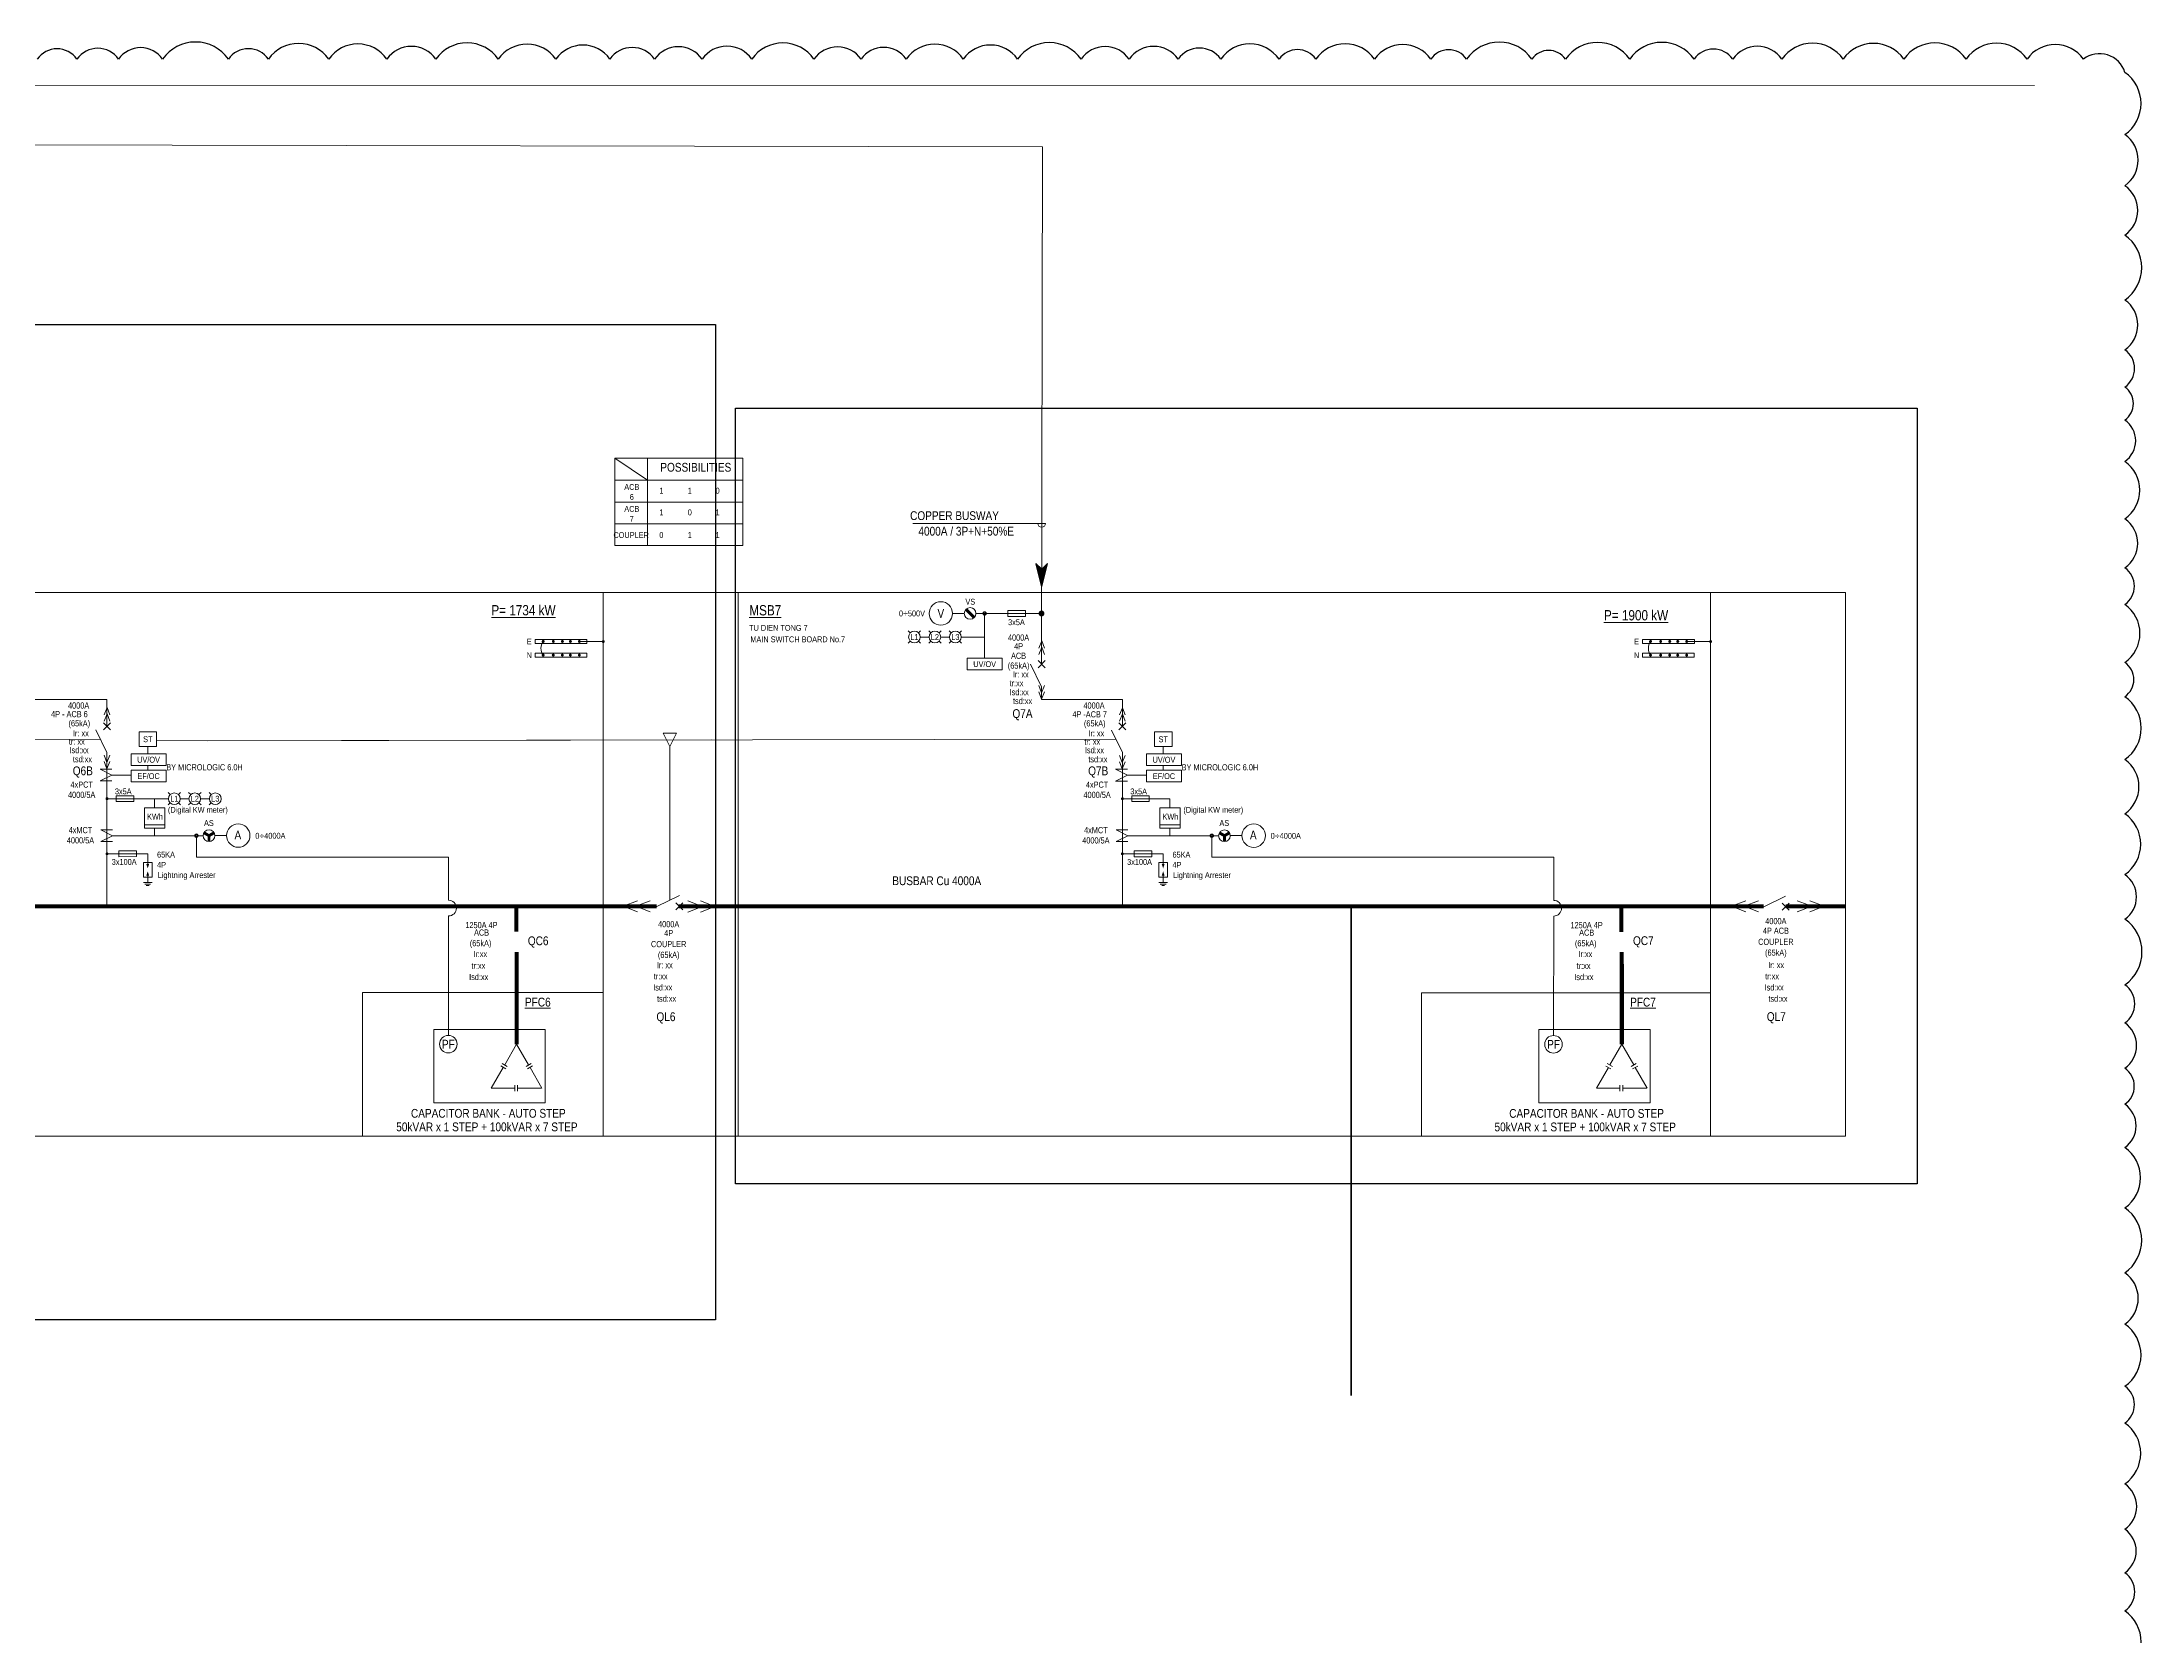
# Model space of a CAD drawing. Header units: millimetres. Extents: x -116965 to 323937, y 291661 to 566926.
# Drawn here: x -54170 to -52039, y 337399 to 339017 of the extents above; entities that cross this region are included whole.
import ezdxf
from ezdxf.enums import TextEntityAlignment as Align

# ---------------------------------------------------------------- set-up
doc = ezdxf.new("R2010")
doc.units = ezdxf.units.MM
doc.layers.get('0').update_dxf_attribs({"lineweight": 18})
doc.layers.add('HV-MV Equipment', color=4, linetype='Continuous', lineweight=9)
doc.styles.add('Hel-Con', font='')
doc.styles.add('VNI-HELVE', font='')
doc.styles.add('VNI-HELVE-CONDENSE', font='')
doc.styles.get('Hel-Con').set_extended_font_data('VNI-Helve-Condense')
doc.styles.get('VNI-HELVE').set_extended_font_data('VNI-Helve-Condense')
doc.styles.get('VNI-HELVE-CONDENSE').set_extended_font_data('VNI-Helve-Condense')

# ---------------------------------------------------------------- blocks, each defined once
blk = doc.blocks.new('$N-mt3')
at = {"linetype": 'Continuous'}
blk.add_hatch(color=0, dxfattribs=at).paths.add_polyline_path([(0.25, 0), (0, 0.25), (1, 0), (0, -0.25)])
at = {"color": 0, "linetype": 'Continuous'}
blk.add_lwpolyline([(0.25, 0), (0, 0.25), (1, 0), (0, -0.25)], close=True, dxfattribs=at)

msp = doc.modelspace()

# ---------------------------------------------------------------- linework, layer by layer
at = {"color": 1, "lineweight": -3}
msp.add_lwpolyline([(-52056.593391, 337362.473432, 0.52056705), (-52056.593391, 337425.683369, 0.52056705), (-52056.593391, 337464.356424, 0.52056705), (-52056.593391, 337508.401754, 0.52056705), (-52056.593391, 337554.498946, 0.52056705), (-52056.593391, 337616.222631, 0.52056705), (-52056.593391, 337653.536595, 0.52056705), (-52056.593391, 337716.573594, 0.52056705), (-52056.593391, 337768.568996, 0.52056705), (-52056.593391, 337834.464562, 0.52056705), (-52056.593391, 337895.548376, 0.52056705), (-52056.593391, 337939.425854, 0.52056705), (-52056.593391, 337976.115206, 0.52056705), (-52056.593391, 338021.972318, 0.52056705), (-52056.593391, 338060.636218, 0.52056705), (-52056.593391, 338127.249986, 0.52056705), (-52056.593391, 338172.331928, 0.52056705), (-52056.593391, 338234.101391, 0.52056705), (-52056.593391, 338289.058106, 0.52056705), (-52056.593391, 338352.790926, 0.52056705), (-52056.593391, 338387.600338, 0.52056705), (-52056.593391, 338446.378988, 0.52056705), (-52056.593391, 338483.418285, 0.52056705), (-52056.593391, 338533.205164, 0.52056705), (-52056.593391, 338591.394806, 0.52056705), (-52056.593391, 338633.382172, 0.52056705), (-52056.593391, 338666.797905, 0.52056705), (-52056.593391, 338704.606269, 0.52056705), (-52056.593391, 338755.10016, 0.52056705), (-52056.593391, 338820.921464, 0.52056705), (-52056.593391, 338871.028788, 0.52056705), (-52056.593391, 338922.90415, 0.52056705), (-52056.593391, 338985.978788, 0.52056705), (-52098.668082, 338999.377591, 0.52056705), (-52155.782455, 338999.377591, 0.52056705), (-52217.66382, 338999.377591, 0.52056705), (-52280.87986, 338999.377591, 0.52056705), (-52342.387881, 338999.377591, 0.52056705), (-52404.527636, 338999.377591, 0.52056705), (-52454.409122, 338999.377591, 0.52056705), (-52493.684409, 338999.377591, 0.52056705), (-52558.980795, 338999.377591, 0.52056705), (-52624.075758, 338999.377591, 0.52056705), (-52658.131363, 338999.377591, 0.52056705), (-52724.4196, 338999.377591, 0.52056705), (-52760.764093, 338999.377591, 0.52056705), (-52817.71977, 338999.377591, 0.52056705), (-52877.382439, 338999.377591, 0.52056705), (-52914.65266, 338999.377591, 0.52056705), (-52973.874845, 338999.377591, 0.52056705), (-53017.023948, 338999.377591, 0.52056705), (-53066.71622, 338999.377591, 0.52056705), (-53115.477677, 338999.377591, 0.52056705), (-53179.930735, 338999.377591, 0.52056705), (-53234.964763, 338999.377591, 0.52056705), (-53292.899066, 338999.377591, 0.52056705), (-53338.687004, 338999.377591, 0.52056705), (-53386.446436, 338999.377591, 0.52056705), (-53449.456986, 338999.377591, 0.52056705), (-53499.947825, 338999.377591, 0.52056705), (-53548.110102, 338999.377591, 0.52056705), (-53593.471797, 338999.377591, 0.52056705), (-53648.258625, 338999.377591, 0.52056705), (-53706.706657, 338999.377591, 0.52056705), (-53769.998994, 338999.377591, 0.52056705), (-53819.701439, 338999.377591, 0.52056705), (-53878.746616, 338999.377591, 0.52056705), (-53939.831448, 338999.377591, 0.52056705), (-53980.556364, 338999.377591, 0.52056705), (-54047.201668, 338999.377591, 0.52056705), (-54091.870593, 338999.377591, 0.52056705), (-54134.192644, 338999.377591, 0.52056705), (-54174.496405, 338999.377591, 0.52056705)], format="xyb", dxfattribs=at)
at = {"lineweight": -3, "ltscale": 5}
for points in [[(-54506.659145, 338730.231848), (-53486.324161, 338730.231848), (-53486.324161, 337720.814071), (-54506.659145, 337720.814071)], [(-53466.005845, 338645.424713), (-52267.450761, 338645.424713), (-52267.450761, 337858.728118), (-53466.005845, 337858.728118)]]:
    msp.add_lwpolyline(points, close=True, dxfattribs=at)
at = {"layer": 'HV-MV Equipment', "color": 6, "lineweight": 9}
for p, q in [((-54673.117368, 338972.315804), (-52148.36629, 338972.725044)), ((-54865.46063, 338913.699542), (-53154.513985, 338910.429132))]:
    msp.add_line(p, q, dxfattribs=at)
at = {"layer": 'HV-MV Equipment', "color": 8, "lineweight": 9}
for p, q in [((-53245.888179, 338437.221841), (-53234.016531, 338437.221841)), ((-53213.336368, 338413.316616), (-53213.336368, 338437.221841)), ((-53288.763517, 338417.513877), (-53290.862148, 338419.612508)), ((-53288.763517, 338409.119354), (-53290.862148, 338407.020724)), ((-53280.368994, 338417.513877), (-53278.270364, 338419.612508)), ((-53280.368994, 338409.119354), (-53278.270364, 338407.020724)), ((-53278.630432, 338413.316616), (-53269.726696, 338413.316616)), ((-53267.988133, 338417.513877), (-53270.086764, 338419.612508)), ((-53267.988133, 338409.119354), (-53270.086764, 338407.020724)), ((-53259.59361, 338417.513877), (-53257.49498, 338419.612508)), ((-53259.59361, 338409.119354), (-53257.49498, 338407.020724)), ((-53257.855048, 338413.316616), (-53248.951312, 338413.316616)), ((-53247.212749, 338417.513877), (-53249.31138, 338419.612508)), ((-53247.212749, 338409.119354), (-53249.31138, 338407.020724)), ((-53238.818226, 338417.513877), (-53236.719596, 338419.612508)), ((-53238.818226, 338409.119354), (-53236.719596, 338407.020724)), ((-53237.079664, 338413.316616), (-53213.336368, 338413.316616)), ((-53213.336368, 338413.316616), (-53213.321429, 338391.870323)), ((-53490.358004, 338308.970242), (-54053.340978, 338307.960865)), ((-54055.399145, 338249.314059), (-54041.299301, 338249.314059)), ((-54039.560739, 338253.51132), (-54041.65937, 338255.609951)), ((-54039.560739, 338245.116798), (-54041.65937, 338243.018167)), ((-54031.166216, 338253.51132), (-54029.067585, 338255.609951)), ((-54031.166216, 338245.116798), (-54029.067585, 338243.018167)), ((-54029.427653, 338249.314059), (-54020.523918, 338249.314059)), ((-54018.785355, 338253.51132), (-54020.883986, 338255.609951)), ((-54018.785355, 338245.116798), (-54020.883986, 338243.018167)), ((-54010.390832, 338253.51132), (-54008.292201, 338255.609951)), ((-54010.390832, 338245.116798), (-54008.292201, 338243.018167)), ((-54008.65227, 338249.314059), (-53999.748534, 338249.314059)), ((-53998.009971, 338253.51132), (-54000.108602, 338255.609951)), ((-53998.009971, 338245.116798), (-54000.108602, 338243.018167)), ((-54065.656249, 338222.93094), (-54045.142041, 338222.93094)), ((-53035.569191, 338222.889201), (-53015.054983, 338222.889201)), ((-54012.966493, 338190.21825), (-54012.966493, 338211.850012)), ((-53994.22195, 338211.940575), (-53982.350302, 338211.940575)), ((-52982.879435, 338190.176511), (-52982.879435, 338211.808273)), ((-52964.134892, 338211.898837), (-52952.263244, 338211.898837)), ((-53757.181226, 338190.21825), (-54012.966493, 338190.21825)), ((-53757.181226, 338146.325032), (-53757.181226, 338190.214322)), ((-52635.759824, 338190.172585), (-52982.879435, 338190.176511)), ((-52636.048675, 338146.254043), (-52635.759824, 338190.172585)), ((-54057.882122, 338164.286781), (-54066.785857, 338164.283186)), ((-54059.365479, 338162.802226), (-54065.301302, 338162.79983)), ((-54060.848835, 338161.317671), (-54063.816747, 338161.316473)), ((-54062.337146, 338171.684139), (-54062.33399, 338164.284984)), ((-53027.795064, 338164.245043), (-53036.698799, 338164.241448)), ((-53029.278421, 338162.760488), (-53035.214244, 338162.758091)), ((-53030.761778, 338161.275933), (-53033.729689, 338161.274734)), ((-53032.250088, 338171.6424), (-53032.246932, 338164.243245)), ((-53757.359816, 338009.281215), (-53757.181226, 338130.414895)), ((-52636.231059, 338009.210228), (-52636.052469, 338130.343908))]:
    msp.add_line(p, q, dxfattribs=at)
at = {"layer": 'HV-MV Equipment', "color": 6, "lineweight": 40}
msp.add_line((-52841.513904, 337644.141059), (-52841.441262, 338140.154381), dxfattribs=at)
at = {"layer": 'HV-MV Equipment', "ltscale": 0.001}
for p, q in [((-53844.559699, 338052.676804), (-53844.559699, 337907.12346)), ((-52770.016605, 338052.635066), (-52770.016605, 337907.081722))]:
    msp.add_line(p, q, dxfattribs=at)
at = {"layer": 'HV-MV Equipment', "color": 6, "lineweight": 9}
for points in [[(-53154.513985, 338910.429132), (-53155.515252, 338386.606786)], [(-54185.58926, 338350.090653), (-54103.690741, 338350.090653)], [(-54103.690741, 338350.090653), (-54103.690741, 338322.7052)], [(-53155.502202, 338362.950332), (-53155.502202, 338350.048914)], [(-53155.502202, 338350.048914), (-53073.603684, 338350.048914)], [(-53073.603684, 338350.048914), (-53073.603684, 338322.663462)], [(-54103.677691, 338296.189972), (-54103.677691, 338140.180725)], [(-53073.590633, 338296.148233), (-53073.590633, 338140.138986)]]:
    msp.add_lwpolyline(points, dxfattribs=at)
at = {"layer": 'HV-MV Equipment', "color": 7, "lineweight": 9}
for points in [[(-53588.613107, 338594.754315), (-53588.613107, 338506.30089)], [(-53458.640259, 338594.754315), (-53588.613107, 338594.754315)], [(-53588.613107, 338594.754315), (-53555.224097, 338572.494975)], [(-53555.224097, 338594.754315), (-53555.224097, 338506.30089)], [(-53458.640259, 338506.30089), (-53458.640259, 338594.754315)], [(-53588.613107, 338572.494975), (-53458.640259, 338572.494975)], [(-53588.613107, 338550.235635), (-53458.640259, 338550.235635)], [(-53588.613107, 338527.976295), (-53458.640259, 338527.976295)], [(-53588.613107, 338506.30089), (-53458.640259, 338506.30089)]]:
    msp.add_lwpolyline(points, dxfattribs=at)
for points, format in [([(-53159.472468, 338528.611246, 1), (-53151.558036, 338528.611246), (-53167.3869, 338528.611246), (-53286.260216, 338528.611246)], "xyb"), ([(-53315.887878, 338140.148802, 0, 1.978608, 0), (-53315.887878, 338146.084626, 0, 0, 0), (-53315.887878, 338166.142328, 0, 0, 0), (-53309.952054, 338166.142328, 0, 0, 0)], "xyseb")]:
    msp.add_lwpolyline(points, format=format, dxfattribs=at)
at = {"layer": 'HV-MV Equipment', "lineweight": 9}
for points in [[(-54493.310121, 338458.446566), (-53600.2631, 338458.500473), (-53600.2631, 337907.141116), (-53746.679497, 337907.12346), (-53746.679497, 337907.12346), (-54493.310121, 337907.12346), (-54493.310121, 338458.446566)], [(-53463.223063, 338458.404828), (-52477.080591, 338458.458734), (-52477.080591, 337907.081722), (-52716.592439, 337907.081722), (-52716.592439, 337907.081722), (-53463.223063, 337907.081722), (-53463.223063, 338458.404828)], [(-53844.559699, 338052.676804), (-53600.2631, 338052.676804)], [(-52770.016605, 338052.605817), (-52477.080591, 338052.605817)]]:
    msp.add_lwpolyline(points, dxfattribs=at)
for points in [[(-53600.2631, 338458.446566), (-53463.223063, 338458.446566), (-53463.223063, 337907.12346), (-53600.2631, 337907.12346)], [(-52477.080591, 338458.458734), (-52340.040554, 338458.458734), (-52340.040554, 337907.135628), (-52477.080591, 337907.135628)], [(-53669.456245, 338392.793501), (-53616.784081, 338392.793501), (-53616.784081, 338397.003444), (-53669.456245, 338397.003444)], [(-52546.097829, 338392.751763), (-52493.425664, 338392.751763), (-52493.425664, 338396.961705), (-52546.097829, 338396.961705)], [(-53659.20718, 337941.019239), (-53772.251959, 337941.019239), (-53772.251959, 338015.217039), (-53659.20718, 338015.217039)], [(-52538.078423, 337940.948252), (-52651.123203, 337940.948252), (-52651.123203, 338015.146052), (-52538.078423, 338015.146052)]]:
    msp.add_lwpolyline(points, close=True, dxfattribs=at)
at = {"layer": 'HV-MV Equipment', "color": 8, "lineweight": 9, "const_width": 2.967912}
for points in [[(-53223.883446, 338433.024579), (-53232.277969, 338441.419102)], [(-54005.297515, 338214.809004), (-54000.15694, 338211.841092)], [(-53995.016366, 338214.809004), (-54000.15694, 338211.841092)], [(-52975.210457, 338214.767266), (-52970.069882, 338211.799354)], [(-52964.929308, 338214.767266), (-52970.069882, 338211.799354)], [(-54000.15694, 338205.905268), (-54000.15694, 338211.841092)], [(-52970.069882, 338205.86353), (-52970.069882, 338211.799354)]]:
    msp.add_lwpolyline(points, dxfattribs=at)
at = {"layer": 'HV-MV Equipment', "color": 8, "lineweight": 9}
for points in [[(-53155.697565, 338437.221841), (-53222.144883, 338437.221841)], [(-54062.244714, 338302.248902), (-54062.244714, 338294.94446)], [(-53532.626549, 338146.657822), (-53532.640458, 338302.402683)], [(-53032.157656, 338302.207164), (-53032.157656, 338294.902721)], [(-54062.244714, 338283.072812), (-54062.244714, 338278.339907)], [(-53032.157656, 338283.031073), (-53032.157656, 338278.298168)], [(-54098.649054, 338273.257272), (-54079.309264, 338273.257272)], [(-53068.561996, 338273.215533), (-53049.222206, 338273.215533)], [(-54055.399145, 338249.314059), (-54102.935713, 338249.373431)], [(-54055.399145, 338249.314059), (-54055.399145, 338240.035641)], [(-53025.312087, 338249.27232), (-53072.848655, 338249.331693)], [(-53025.312087, 338249.27232), (-53025.312087, 338239.993903)], [(-54098.108934, 338217.793218), (-54109.980582, 338217.793218), (-54098.108934, 338211.857394), (-54109.980582, 338205.92157), (-54098.108934, 338205.92157)], [(-54055.399145, 338219.511905), (-54055.399145, 338211.841092)], [(-53068.021876, 338217.75148), (-53079.893524, 338217.75148), (-53068.021876, 338211.815656), (-53079.893524, 338205.879832), (-53068.021876, 338205.879832)], [(-53025.312087, 338219.470167), (-53025.312087, 338211.799354)], [(-54098.194108, 338211.841092), (-54006.092764, 338211.841092)], [(-53068.10705, 338211.799354), (-52976.005706, 338211.799354)], [(-54103.476302, 338193.527628), (-54062.345971, 338193.544232), (-54062.34134, 338182.07183)], [(-53073.389244, 338193.485889), (-53032.258913, 338193.502494), (-53032.254282, 338182.030091)], [(-53700.205579, 337979.403282), (-53688.096121, 338000.377479)], [(-53675.986663, 337979.403282), (-53688.096121, 338000.377479)], [(-52579.076823, 337979.332295), (-52566.967365, 338000.306492)], [(-52554.857907, 337979.332295), (-52566.967365, 338000.306492)], [(-53701.689535, 337976.832995), (-53713.798993, 337955.858799)], [(-53699.119248, 337975.349039), (-53704.259823, 337978.316951)], [(-53697.635292, 337977.919326), (-53702.775867, 337980.887238)], [(-53678.556951, 337977.919326), (-53673.416376, 337980.887238)], [(-53677.072995, 337975.349039), (-53671.93242, 337978.316951)], [(-53674.502708, 337976.832995), (-53662.39325, 337955.858799)], [(-52580.560779, 337976.762008), (-52592.670237, 337955.787812)], [(-52577.990491, 337975.278052), (-52583.131066, 337978.245964)], [(-52576.506535, 337977.848339), (-52581.64711, 337980.816251)], [(-52557.428194, 337977.848339), (-52552.28762, 337980.816251)], [(-52555.944238, 337975.278052), (-52550.803664, 337978.245964)], [(-52553.373951, 337976.762008), (-52541.264493, 337955.787812)], [(-53690.034769, 337955.858799), (-53713.798993, 337955.858799)], [(-53690.034769, 337958.826711), (-53690.034769, 337952.890887)], [(-53687.066857, 337958.826711), (-53687.066857, 337952.890887)], [(-53687.066857, 337955.858799), (-53662.847941, 337955.858799)], [(-52568.906012, 337955.787812), (-52592.670237, 337955.787812)], [(-52568.906012, 337958.755724), (-52568.906012, 337952.8199)], [(-52565.9381, 337958.755724), (-52565.9381, 337952.8199)], [(-52565.9381, 337955.787812), (-52541.719184, 337955.787812)]]:
    msp.add_lwpolyline(points, dxfattribs=at)
at = {"layer": 'HV-MV Equipment', "color": 8, "lineweight": 9, "const_width": 2.967912}
for points in [[(-53212.627078, 338437.221841, 1), (-53214.111034, 338437.221841, 1)], [(-53157.102957, 338437.170051, 1), (-53154.136853, 338437.27363, 1)], [(-54013.708471, 338211.841092, 1), (-54012.224515, 338211.841092, 1)], [(-52983.621413, 338211.799354, 1), (-52982.137457, 338211.799354, 1)]]:
    msp.add_lwpolyline(points, format="xyb", close=True, dxfattribs=at)
at = {"layer": 'HV-MV Equipment', "color": 8, "lineweight": 9}
for points in [[(-53189.828553, 338440.189753), (-53189.828553, 338434.253929), (-53172.021081, 338434.253929), (-53172.021081, 338440.189753)], [(-53231.128897, 338391.857919), (-53195.513962, 338391.882727), (-53195.505693, 338380.011082), (-53231.120628, 338379.986274)], [(-55032.149347, 338308.005206), (-54110.235847, 338309.643041)], [(-54053.340978, 338302.248902), (-54071.14845, 338302.248902), (-54071.14845, 338317.088462), (-54053.340978, 338317.088462)], [(-54002.06229, 338307.963467), (-53080.148789, 338309.601303)], [(-53539.319777, 338315.755253), (-53525.964173, 338315.755253), (-53532.641975, 338302.399649), (-53532.641975, 338302.399649)], [(-53023.25392, 338302.207164), (-53041.061392, 338302.207164), (-53041.061392, 338317.046724), (-53023.25392, 338317.046724)], [(-54043.69432, 338294.94446), (-54079.309264, 338294.94446), (-54079.309264, 338283.072812), (-54043.69432, 338283.072812)], [(-53013.607262, 338294.902721), (-53049.222206, 338294.902721), (-53049.222206, 338283.031073), (-53013.607262, 338283.031073)], [(-54043.69432, 338278.339907), (-54079.309264, 338278.339907), (-54079.309264, 338266.468259), (-54043.69432, 338266.468259)], [(-53013.607262, 338278.298168), (-53049.222206, 338278.298168), (-53049.222206, 338266.42652), (-53013.607262, 338266.42652)], [(-54076.397525, 338252.348532), (-54076.395129, 338246.412709), (-54094.2026, 338246.40552), (-54094.204996, 338252.341343)], [(-54065.656249, 338240.026113), (-54045.142041, 338240.026113), (-54045.142041, 338219.511905), (-54065.656249, 338219.511905)], [(-53046.310468, 338252.306794), (-53046.308071, 338246.37097), (-53064.115542, 338246.363781), (-53064.117938, 338252.299605)], [(-53035.569191, 338239.984375), (-53015.054983, 338239.984375), (-53015.054983, 338219.470167), (-53035.569191, 338219.470167)], [(-54073.798383, 338196.507521), (-54073.795987, 338190.571697), (-54091.603457, 338190.564508), (-54091.605853, 338196.500332)], [(-53043.711325, 338196.465783), (-53043.708929, 338190.529959), (-53061.516399, 338190.52277), (-53061.518796, 338196.458594)], [(-54057.890509, 338184.642294), (-54066.794244, 338184.6387), (-54066.788253, 338169.799141), (-54057.884518, 338169.802735)], [(-53027.803451, 338184.600556), (-53036.707186, 338184.596961), (-53036.701196, 338169.757402), (-53027.79746, 338169.760997)]]:
    msp.add_lwpolyline(points, close=True, dxfattribs=at)
at = {"layer": 'HV-MV Equipment', "color": 3, "lineweight": 9}
for points in [[(-53669.408771, 338406.685137), (-53616.736607, 338406.685137), (-53616.736607, 338410.89508), (-53669.408771, 338410.89508)], [(-52546.050355, 338406.643399), (-52493.37819, 338406.643399), (-52493.37819, 338410.853341), (-52546.050355, 338410.853341)]]:
    msp.add_lwpolyline(points, close=True, dxfattribs=at)
at = {"layer": 'HV-MV Equipment', "lineweight": 9}
for points in [[(-53661.158037, 338408.857641, 0.3197592439), (-53661.205511, 338394.966008)], [(-52537.799621, 338408.815903, 0.3197592439), (-52537.847095, 338394.92427)]]:
    msp.add_lwpolyline(points, format="xyb", dxfattribs=at)
at = {"layer": 'HV-MV Equipment', "color": 3, "lineweight": 9, "const_width": 1.483956}
for points in [[(-53661.900014, 338408.857643, -1), (-53660.416058, 338408.857643, -1)], [(-53651.657379, 338408.857643, -1), (-53650.173423, 338408.857643, -1)], [(-53642.426863, 338408.857643, -1), (-53640.942907, 338408.857643, -1)], [(-53634.296552, 338408.857643, -1), (-53632.812596, 338408.857643, -1)], [(-53625.222602, 338408.857643, -1), (-53623.738646, 338408.857643, -1)], [(-53600.96404, 338408.735956, -1), (-53599.480084, 338408.735956, -1)], [(-52538.541598, 338408.815904, -1), (-52537.057642, 338408.815904, -1)], [(-52528.298963, 338408.815904, -1), (-52526.815007, 338408.815904, -1)], [(-52519.068447, 338408.815904, -1), (-52517.584491, 338408.815904, -1)], [(-52510.938136, 338408.815904, -1), (-52509.45418, 338408.815904, -1)], [(-52501.864186, 338408.815904, -1), (-52500.38023, 338408.815904, -1)], [(-52477.605623, 338408.694218, -1), (-52476.121667, 338408.694218, -1)]]:
    msp.add_lwpolyline(points, format="xyb", close=True, dxfattribs=at)
at = {"layer": 'HV-MV Equipment', "color": 3, "lineweight": 9}
for points in [[(-53624.480624, 338408.857643), (-53600.212015, 338408.857643)], [(-52501.122208, 338408.815904), (-52476.853599, 338408.815904)]]:
    msp.add_lwpolyline(points, dxfattribs=at)
at = {"layer": 'HV-MV Equipment', "color": 4, "lineweight": 9}
for points in [[(-53155.418447, 338409.416291), (-53158.258214, 338402.109545)], [(-53155.418447, 338409.416291), (-53152.578681, 338402.109545)], [(-53159.105438, 338382.219068), (-53151.898965, 338389.425541)], [(-53151.898965, 338382.219068), (-53159.105438, 338389.425541)], [(-53155.418447, 338403.022886), (-53158.258214, 338395.71614)], [(-53155.418447, 338403.022886), (-53152.578681, 338395.71614)], [(-53155.502202, 338362.950332), (-53166.651921, 338385.822304)], [(-53155.502202, 338356.714486), (-53158.341969, 338364.021232)], [(-53155.502202, 338350.321081), (-53158.341969, 338357.627827)], [(-53155.502202, 338356.714486), (-53152.662435, 338364.021232)], [(-53155.502202, 338350.321081), (-53152.662435, 338357.627827)], [(-54107.293978, 338319.101964), (-54100.087505, 338326.308437)], [(-54100.087505, 338319.101964), (-54107.293978, 338326.308437)], [(-54103.647912, 338341.701974), (-54106.487678, 338334.395228)], [(-54103.647912, 338335.308569), (-54106.487678, 338328.001823)], [(-54103.647912, 338341.701974), (-54100.808145, 338334.395228)], [(-54103.647912, 338335.308569), (-54100.808145, 338328.001823)], [(-53077.20692, 338319.060225), (-53070.000447, 338326.266698)], [(-53070.000447, 338319.060225), (-53077.20692, 338326.266698)], [(-53073.560854, 338341.660236), (-53076.40062, 338334.35349)], [(-53073.560854, 338335.266831), (-53076.40062, 338327.960085)], [(-53073.560854, 338341.660236), (-53070.721087, 338334.35349)], [(-53073.560854, 338335.266831), (-53070.721087, 338327.960085)], [(-54103.677691, 338296.189972), (-54114.827411, 338319.061944)], [(-53073.590633, 338296.148233), (-53084.740353, 338319.020206)], [(-54103.74517, 338286.032257), (-54106.584937, 338293.339003)], [(-54103.74517, 338279.638852), (-54106.584937, 338286.945598)], [(-54103.74517, 338286.032257), (-54100.905403, 338293.339003)], [(-54103.74517, 338279.638852), (-54100.905403, 338286.945598)], [(-53073.658112, 338285.990519), (-53076.497879, 338293.297265)], [(-53073.658112, 338279.597114), (-53076.497879, 338286.90386)], [(-53073.658112, 338285.990519), (-53070.818345, 338293.297265)], [(-53073.658112, 338279.597114), (-53070.818345, 338286.90386)], [(-54098.649054, 338279.193096), (-54110.520702, 338279.193096), (-54098.649054, 338273.257272), (-54110.520702, 338267.321448), (-54098.649054, 338267.321448)], [(-53068.561996, 338279.151357), (-53080.433644, 338279.151357), (-53068.561996, 338273.215533), (-53080.433644, 338267.27971), (-53068.561996, 338267.27971)], [(-53580.092462, 338140.198839), (-53565.47897, 338145.878373)], [(-53580.092462, 338140.198839), (-53565.47897, 338134.519306)], [(-53567.305652, 338140.198839), (-53552.69216, 338145.878373)], [(-53567.305652, 338140.198839), (-53552.69216, 338134.519306)], [(-53545.881761, 338140.196119), (-53523.009788, 338151.345839)], [(-53526.613025, 338143.799356), (-53519.406552, 338136.592883)], [(-53526.613025, 338136.592883), (-53519.406552, 338143.799356)], [(-53499.780144, 338140.129674), (-53514.393636, 338145.809207)], [(-53499.780144, 338140.129674), (-53514.393636, 338134.45014)], [(-53486.993334, 338140.129674), (-53501.606826, 338145.809207)], [(-53486.993334, 338140.129674), (-53501.606826, 338134.45014)], [(-52455.690917, 338140.199956), (-52441.077425, 338145.87949)], [(-52455.690917, 338140.199956), (-52441.077425, 338134.520423)], [(-52442.904107, 338140.199956), (-52428.290615, 338145.87949)], [(-52442.904107, 338140.199956), (-52428.290615, 338134.520423)], [(-52423.62687, 338139.507182), (-52400.754898, 338150.656901)], [(-52404.358135, 338143.47449), (-52397.151662, 338136.268017)], [(-52404.358135, 338136.268017), (-52397.151662, 338143.47449)], [(-52374.333854, 338140.199956), (-52388.947346, 338145.87949)], [(-52374.333854, 338140.199956), (-52388.947346, 338134.520423)], [(-52361.547044, 338140.199956), (-52376.160536, 338145.87949)], [(-52361.547044, 338140.199956), (-52376.160536, 338134.520423)]]:
    msp.add_lwpolyline(points, dxfattribs=at)
at = {"layer": 'HV-MV Equipment', "lineweight": 9, "const_width": 1.483956}
for points in [[(-53661.947488, 338394.966007, -1), (-53660.463532, 338394.966007, -1)], [(-53651.704853, 338394.966007, -1), (-53650.220897, 338394.966007, -1)], [(-53642.474337, 338394.966007, -1), (-53640.990381, 338394.966007, -1)], [(-53634.344026, 338394.966007, -1), (-53632.86007, 338394.966007, -1)], [(-53625.270076, 338394.966007, -1), (-53623.78612, 338394.966007, -1)], [(-52538.589072, 338394.924268, -1), (-52537.105116, 338394.924268, -1)], [(-52528.346437, 338394.924268, -1), (-52526.862481, 338394.924268, -1)], [(-52519.115921, 338394.924268, -1), (-52517.631965, 338394.924268, -1)], [(-52510.98561, 338394.924268, -1), (-52509.501654, 338394.924268, -1)], [(-52501.91166, 338394.924268, -1), (-52500.427704, 338394.924268, -1)], [(-54102.919405, 338249.373731, -1), (-54104.403361, 338249.373132, -1)], [(-53072.832347, 338249.331992, -1), (-53074.316303, 338249.331393, -1)], [(-54104.419669, 338193.527616, 1), (-54102.935713, 338193.527616, 1)], [(-53074.332611, 338193.485878, 1), (-53072.848655, 338193.485878, 1)]]:
    msp.add_lwpolyline(points, format="xyb", close=True, dxfattribs=at)
at = {"layer": 'HV-MV Equipment', "color": 8, "lineweight": 9}
for points in [[(-54071.14845, 338309.604132, 0, 0, 0), (-54103.230436, 338309.597269, 1.978608, 0, 0), (-54109.16626, 338309.596, 0, 0, 0)], [(-53041.061392, 338309.562394, 0, 0, 0), (-53073.143378, 338309.555531, 1.978608, 0, 0), (-53079.079202, 338309.554261, 0, 0, 0)], [(-54062.341778, 338183.156541, 0, 0, 0), (-54062.341778, 338183.156541, 2.967912, 0, 0), (-54062.33998, 338178.704673, 0, 0, 0)], [(-54062.336985, 338171.284894, 0, 0, 0), (-54062.336985, 338171.284894, 2.967912, 0, 0), (-54062.338782, 338175.736762, 0, 0, 0)], [(-53032.25472, 338183.114803, 0, 0, 0), (-53032.25472, 338183.114803, 2.967912, 0, 0), (-53032.252922, 338178.662935, 0, 0, 0)], [(-53032.249927, 338171.243156, 0, 0, 0), (-53032.249927, 338171.243156, 2.967912, 0, 0), (-53032.251724, 338175.695023, 0, 0, 0)], [(-53757.254994, 337991.473743, 0, 0, 0), (-53757.254994, 337975.369647, 0, 0, 0), (-53711.438136, 337975.369647, 4.451868, 0, 0), (-53702.5344, 337975.369647, 0, 0, 0)], [(-52636.126237, 337991.402756, 0, 0, 0), (-52636.126237, 337975.29866, 0, 0, 0), (-52590.309379, 337975.29866, 4.451868, 0, 0), (-52581.405643, 337975.29866, 0, 0, 0)]]:
    msp.add_lwpolyline(points, format="xyseb", dxfattribs=at)
at = {"layer": 'HV-MV Equipment', "color": 6, "const_width": 4.173626}
for points in [[(-53545.881761, 338140.196119), (-54553.928753, 338140.196119)], [(-53688.513718, 338140.225368), (-53688.513718, 338114.369328)], [(-52422.965611, 338140.154381), (-53523.841695, 338140.154381)], [(-53523.009788, 338140.196119), (-53445.575748, 338140.21494)], [(-52567.384961, 338140.154381), (-52567.384961, 338114.298341)], [(-52340.040554, 338140.208287), (-52400.659186, 338140.208287)], [(-53688.105925, 338000.394459), (-53688.117824, 338093.836165)], [(-52566.977168, 338000.323472), (-52566.989068, 338093.765178)]]:
    msp.add_lwpolyline(points, dxfattribs=at)
at = {"layer": 'HV-MV Equipment', "color": 4, "lineweight": 9}
for points in [[(-53688.117824, 338093.836165, 0, 0, 0), (-53699.267544, 338116.708137, 3.561494, 3.561494, 0)], [(-53692.189749, 338110.693297, 0, 0, 0), (-53684.983276, 338117.89977, 3.561494, 3.561494, 0)], [(-53684.983276, 338110.693297, 0, 0, 0), (-53692.189749, 338117.89977, 3.561494, 3.561494, 0)], [(-52566.989068, 338093.765178, 0, 0, 0), (-52578.138787, 338116.63715, 3.561494, 3.561494, 0)], [(-52571.060993, 338110.62231, 0, 0, 0), (-52563.85452, 338117.828783, 3.561494, 3.561494, 0)], [(-52563.85452, 338110.62231, 0, 0, 0), (-52571.060993, 338117.828783, 3.561494, 3.561494, 0)]]:
    msp.add_lwpolyline(points, format="xyseb", dxfattribs=at)
at = {"layer": 'HV-MV Equipment', "color": 8, "lineweight": 9}
for centre, radius in [((-53257.759827, 338437.221841), 11.871648), ((-53228.080707, 338437.221841), 5.935824), ((-53284.566256, 338413.316616), 5.935824), ((-53263.790872, 338413.316616), 5.935824), ((-53243.015488, 338413.316616), 5.935824), ((-54035.363477, 338249.314059), 5.935824), ((-54014.588094, 338249.314059), 5.935824), ((-53993.81271, 338249.314059), 5.935824), ((-54000.15694, 338211.841092), 5.935824), ((-53970.478654, 338211.940575), 11.871648), ((-52970.069882, 338211.799354), 5.935824), ((-52940.391596, 338211.898837), 11.871648), ((-53757.359816, 338000.377479), 8.903736), ((-52636.231059, 338000.306492), 8.903736)]:
    msp.add_circle(centre, radius, dxfattribs=at)
for centre in [(-53757.182426, 338138.369963), (-52636.05367, 338138.298976)]:
    msp.add_arc(centre, 7.955069, 270.00864702, 89.99135298, dxfattribs=at)

# ---------------------------------------------------------------- block references
at = {"layer": 'HV-MV Equipment', "lineweight": 9, "xscale": 23.25952605258444, "yscale": 23.25952605258444, "zscale": 23.25952605258444, "rotation": 270}
for p in [(-53155.515252, 338487.517792), (-53155.435601, 338487.81592)]:
    msp.add_blockref('$N-mt3', p, dxfattribs=at)

# ---------------------------------------------------------------- texts
at = {"layer": 'HV-MV Equipment', "color": 7, "lineweight": 9}
for s, height, style, p in [('POSSIBILITIES', 8.90373599, 'Hel-Con', (-53506.368912, 338581.001102)), ('ACB', 5.935824, 'VNI-HELVE', (-53571.263894, 338562.504015)), ('6', 5.935824, 'VNI-HELVE', (-53571.263894, 338552.446068)), ('1', 5.935824, 'VNI-HELVE', (-53541.242953, 338558.731712)), ('1', 5.935824, 'VNI-HELVE', (-53512.438883, 338558.731712)), ('0', 5.935824, 'VNI-HELVE', (-53484.218115, 338558.731712)), ('ACB', 5.935824, 'VNI-HELVE', (-53571.263894, 338540.244675)), ('7', 5.935824, 'VNI-HELVE', (-53571.263894, 338530.186728)), ('1', 5.935824, 'VNI-HELVE', (-53541.242953, 338536.725497)), ('0', 5.935824, 'VNI-HELVE', (-53512.438883, 338536.725497)), ('1', 5.935824, 'VNI-HELVE', (-53484.218115, 338536.725497)), ('COUPLER', 5.935824, 'VNI-HELVE', (-53571.947882, 338513.735394)), ('0', 5.935824, 'VNI-HELVE', (-53541.242953, 338513.814024)), ('1', 5.935824, 'VNI-HELVE', (-53512.438883, 338513.814024)), ('1', 5.935824, 'VNI-HELVE', (-53484.218115, 338513.814024)), ('VS', 5.935824, 'VNI-HELVE', (-53227.866964, 338446.154062)), ('3x5A', 5.935824, 'VNI-HELVE', (-53181.067277, 338425.350193)), ('4000A', 6.2326152, 'Hel-Con', (-53178.915866, 338409.656221)), ('(65kA)', 6.2326152, 'Hel-Con', (-53178.915866, 338381.234976)), ('ACB', 6.2326152, 'Hel-Con', (-53178.915866, 338391.179062)), ('4P', 6.2326152, 'Hel-Con', (-53178.915866, 338400.761719)), ('tr:xx', 6.2326152, 'Hel-Con', (-53181.004509, 338363.38848)), ('Ir: xx', 6.2326152, 'Hel-Con', (-53176.667744, 338372.266917)), ('4000A', 6.2326152, 'Hel-Con', (-54132.432551, 338340.748068)), ('Isd:xx', 6.2326152, 'Hel-Con', (-53178.29918, 338354.268242)), ('tsd:xx', 6.2326152, 'Hel-Con', (-53174.833741, 338345.302907)), ('4000A', 6.2326152, 'Hel-Con', (-53102.345493, 338340.706329)), ('4P - ACB 6', 6.2326152, 'Hel-Con', (-54141.810434, 338332.012642)), ('(65kA)', 6.2326152, 'Hel-Con', (-54131.741185, 338322.686134)), ('4P -ACB 7', 6.2326152, 'Hel-Con', (-53106.797361, 338331.811827)), ('(65kA)', 6.2326152, 'Hel-Con', (-53101.654128, 338322.644396)), ('tr: xx', 6.2326152, 'Hel-Con', (-54134.27065, 338304.169527)), ('Isd:xx', 6.2326152, 'Hel-Con', (-54132.007062, 338295.478047)), ('Ir: xx', 6.2326152, 'Hel-Con', (-54130.154267, 338312.61728)), ('tr: xx', 6.2326152, 'Hel-Con', (-53104.183592, 338304.127789)), ('Isd:xx', 6.2326152, 'Hel-Con', (-53101.920004, 338295.436309)), ('Ir: xx', 6.2326152, 'Hel-Con', (-53100.067209, 338312.575542)), ('tsd:xx', 6.2326152, 'Hel-Con', (-54128.539699, 338286.282912)), ('tsd:xx', 6.2326152, 'Hel-Con', (-53098.452641, 338286.241173)), ('4xPCT', 6.2326152, 'Hel-Con', (-54129.342524, 338260.534072)), ('3x5A', 5.935824, 'VNI-HELVE', (-54087.175609, 338253.796426)), ('4xPCT', 6.2326152, 'Hel-Con', (-53099.255467, 338260.492334)), ('3x5A', 5.935824, 'VNI-HELVE', (-53057.088552, 338253.754688)), ('4000/5A', 6.2326152, 'Hel-Con', (-54129.342524, 338250.14638)), ('4000/5A', 6.2326152, 'Hel-Con', (-53099.255467, 338250.104642)), ('4xMCT', 6.2326152, 'Hel-Con', (-54130.553714, 338214.397111)), ('AS', 5.935824, 'VNI-HELVE', (-54000.288344, 338221.740073)), ('4xMCT', 6.2326152, 'Hel-Con', (-53100.466656, 338214.355373)), ('AS', 5.935824, 'VNI-HELVE', (-52970.201286, 338221.698334)), ('4000/5A', 6.2326152, 'Hel-Con', (-54130.553714, 338204.009419)), ('4000/5A', 6.2326152, 'Hel-Con', (-53100.466656, 338203.967681)), ('3x100A', 5.935824, 'VNI-HELVE', (-54086.24455, 338182.276532)), ('3x100A', 5.935824, 'VNI-HELVE', (-53056.157492, 338182.234794)), ('1250A 4P', 6.2326152, 'Hel-Con', (-53723.803381, 338118.100419)), ('ACB', 6.2326152, 'Hel-Con', (-53723.709569, 338110.496875)), ('4000A', 6.2326152, 'Hel-Con', (-53533.855346, 338119.02508)), ('4P', 6.2326152, 'Hel-Con', (-53533.855346, 338110.028766)), ('1250A 4P', 6.2326152, 'Hel-Con', (-52602.674625, 338118.029432)), ('ACB', 6.2326152, 'Hel-Con', (-52602.580813, 338110.425888)), ('4P ACB', 6.2326152, 'Hel-Con', (-52410.672837, 338112.311818)), ('4000A', 6.2326152, 'Hel-Con', (-52410.672837, 338122.13708)), ('(65kA)', 6.2326152, 'Hel-Con', (-53724.686357, 338099.675306)), ('Ir:xx', 6.2326152, 'Hel-Con', (-53725.030667, 338088.728117)), ('COUPLER', 6.2326152, 'Hel-Con', (-53533.855346, 338098.790807)), ('(65kA)', 6.2326152, 'Hel-Con', (-53533.855346, 338087.893615)), ('(65kA)', 6.2326152, 'Hel-Con', (-52603.5576, 338099.604319)), ('Ir:xx', 6.2326152, 'Hel-Con', (-52603.901911, 338088.65713)), ('COUPLER', 6.2326152, 'Hel-Con', (-52410.672837, 338101.073859)), ('(65kA)', 6.2326152, 'Hel-Con', (-52410.672837, 338090.176667)), ('Isd:xx', 6.2326152, 'Hel-Con', (-53726.575182, 338065.440916)), ('tr:xx', 6.2326152, 'Hel-Con', (-53726.86248, 338076.841826)), ('tr:xx', 6.2326152, 'Hel-Con', (-53541.933086, 338066.168338)), ('Ir: xx', 6.2326152, 'Hel-Con', (-53537.816703, 338077.488066)), ('Isd:xx', 6.2326152, 'Hel-Con', (-52605.446426, 338065.369929)), ('tr:xx', 6.2326152, 'Hel-Con', (-52605.733724, 338076.770839)), ('tr:xx', 6.2326152, 'Hel-Con', (-52414.46611, 338066.180507)), ('Ir: xx', 6.2326152, 'Hel-Con', (-52410.349727, 338077.500234)), ('Isd:xx', 6.2326152, 'Hel-Con', (-53539.888932, 338054.846498)), ('tsd:xx', 6.2326152, 'Hel-Con', (-53535.9827, 338043.4594)), ('Isd:xx', 6.2326152, 'Hel-Con', (-52412.421956, 338054.858666)), ('tsd:xx', 6.2326152, 'Hel-Con', (-52408.515724, 338043.471568)), ('50kVAR x 1 STEP + 100kVAR x 7 STEP', 8.90373599, 'Hel-Con', (-53718.269812, 337912.086578)), ('CAPACITOR BANK - AUTO STEP', 8.90373599, 'Hel-Con', (-53716.823964, 337925.822297)), ('50kVAR x 1 STEP + 100kVAR x 7 STEP', 8.90373599, 'Hel-Con', (-52604.117961, 337912.015591)), ('CAPACITOR BANK - AUTO STEP', 8.90373599, 'Hel-Con', (-52602.672112, 337925.75131))]:
    msp.add_text(s, height=height, dxfattribs=dict(at, style=style)).set_placement(p, align=Align.CENTER)
at = {"layer": 'HV-MV Equipment', "color": 7, "lineweight": 9, "style": 'Hel-Con'}
for s, p in [('COPPER BUSWAY', (-53198.858156, 338536.397572)), ('4000A / 3P+N+50%%%E', (-53183.552518, 338520.621473))]:
    msp.add_text(s, height=8.90373599, dxfattribs=at).set_placement(p, align=Align.MIDDLE_RIGHT)
at = {"layer": 'HV-MV Equipment', "color": 7, "lineweight": 9}
for s, height, style, p in [('%%UP= 1734 kW', 10.38769199, 'Hel-Con', (-53713.74097, 338435.299303)), ('%%UMSB7', 10.387692, 'Hel-Con', (-53452.089155, 338435.255054)), ('%%UP= 1900 kW', 10.38769199, 'Hel-Con', (-52585.050595, 338430.19755)), ('TU DIEN TONG 7', 5.93582399, 'VNI-HELVE-CONDENSE', (-53452.292773, 338419.642975)), ('MAIN SWITCH BOARD No.7', 5.93582399, 'VNI-HELVE-CONDENSE', (-53451.042718, 338407.997476)), ('(Digital KW meter)', 5.93582399, 'VNI-HELVE', (-54041.806975, 338235.117839)), ('(Digital KW meter)', 5.93582399, 'VNI-HELVE', (-53011.719917, 338235.0761)), ('65KA', 5.935824, 'VNI-HELVE', (-54052.870449, 338189.696071)), ('65KA', 5.935824, 'VNI-HELVE', (-53022.783391, 338189.654332)), ('4P', 5.935824, 'VNI-HELVE', (-54052.870449, 338179.308379)), ('Lightning Arrester', 5.93582399, 'VNI-HELVE', (-54052.198551, 338168.920687)), ('4P', 5.935824, 'VNI-HELVE', (-53022.783391, 338179.26664)), ('Lightning Arrester', 5.93582399, 'VNI-HELVE', (-53022.111493, 338168.878948)), ('%%UPFC6', 8.903736, 'Hel-Con', (-53679.658923, 338038.649)), ('%%UPFC7', 8.903736, 'Hel-Con', (-52558.530166, 338038.578013))]:
    msp.add_text(s, height=height, dxfattribs=dict(at, style=style)).set_placement(p)
for s, height, style, p in [('0÷500V', 5.935824, 'VNI-HELVE', (-53300.276156, 338437.221841)), ('0÷4000A', 5.935824, 'VNI-HELVE', (-53953.215333, 338211.722307)), ('0÷4000A', 5.935824, 'VNI-HELVE', (-52923.128276, 338211.680568)), ('BUSBAR Cu 4000A', 8.90373599, 'Hel-Con', (-53306.984142, 338166.142328))]:
    msp.add_text(s, height=height, dxfattribs=dict(at, style=style)).set_placement(p, align=Align.MIDDLE_LEFT)
for s, height, style, p in [('V', 8.903736, 'Hel-Con', (-53257.759827, 338437.221841)), ('L1', 5.935824, 'VNI-HELVE', (-53284.566256, 338413.316616)), ('L2', 5.935824, 'VNI-HELVE', (-53263.790872, 338413.316616)), ('L3', 5.935824, 'VNI-HELVE', (-53243.015488, 338413.316616)), ('UV/OV', 5.935824, 'VNI-HELVE', (-53213.317295, 338385.9345)), ('ST', 5.935824, 'VNI-HELVE', (-54062.244714, 338309.668682)), ('ST', 5.935824, 'VNI-HELVE', (-53032.157656, 338309.626944)), ('UV/OV', 5.935824, 'VNI-HELVE', (-54061.501792, 338289.008636)), ('BY MICROLOGIC 6.0H', 6.23261519, 'Hel-Con', (-54004.742409, 338281.233322)), ('UV/OV', 5.935824, 'VNI-HELVE', (-53031.414734, 338288.966897)), ('BY MICROLOGIC 6.0H', 6.23261519, 'Hel-Con', (-52974.655351, 338281.191583)), ('EF/OC', 5.935824, 'VNI-HELVE', (-54061.501792, 338272.404083)), ('EF/OC', 5.935824, 'VNI-HELVE', (-53031.414734, 338272.362344)), ('L1', 5.935824, 'VNI-HELVE', (-54035.363477, 338249.314059)), ('L2', 5.935824, 'VNI-HELVE', (-54014.588094, 338249.314059)), ('L3', 5.935824, 'VNI-HELVE', (-53993.81271, 338249.314059)), ('KWh', 5.935824, 'VNI-HELVE', (-54054.978246, 338231.318027)), ('A', 8.903736, 'Hel-Con', (-53970.901958, 338212.574956)), ('KWh', 5.935824, 'VNI-HELVE', (-53024.891188, 338231.276289)), ('A', 8.903736, 'Hel-Con', (-52940.8149, 338212.533218)), ('PF', 8.903736, 'Hel-Con', (-53757.359816, 338000.377479)), ('PF', 8.903736, 'Hel-Con', (-52636.231059, 338000.306492))]:
    msp.add_text(s, height=height, dxfattribs=dict(at, style=style)).set_placement(p, align=Align.MIDDLE)
at = {"layer": 'HV-MV Equipment', "color": 3, "lineweight": 9, "style": 'VNI-HELVE'}
for p in [(-53675.253521, 338405.849713), (-52551.895104, 338405.807974)]:
    msp.add_text('E', height=5.935824, dxfattribs=at).set_placement(p, align=Align.CENTER)
at = {"layer": 'HV-MV Equipment', "lineweight": 9, "style": 'VNI-HELVE'}
for p in [(-53675.300995, 338391.958077), (-52551.942579, 338391.916338)]:
    msp.add_text('N', height=5.935824, dxfattribs=at).set_placement(p, align=Align.CENTER)
at = {"layer": 'HV-MV Equipment', "color": 1, "lineweight": 9, "style": 'Hel-Con'}
for s, p in [('Q7A', (-53185.137931, 338331.215936)), ('Q6B', (-54138.408738, 338273.179217)), ('Q7B', (-53108.32168, 338273.155463)), ('QC6', (-53676.742728, 338100.785562)), ('QC7', (-52555.613998, 338100.928335)), ('QL6', (-53546.271692, 338023.787115)), ('QL7', (-52419.864554, 338023.929887))]:
    msp.add_text(s, height=8.903736, dxfattribs=at).set_placement(p)

doc.saveas('drawing.dxf')
